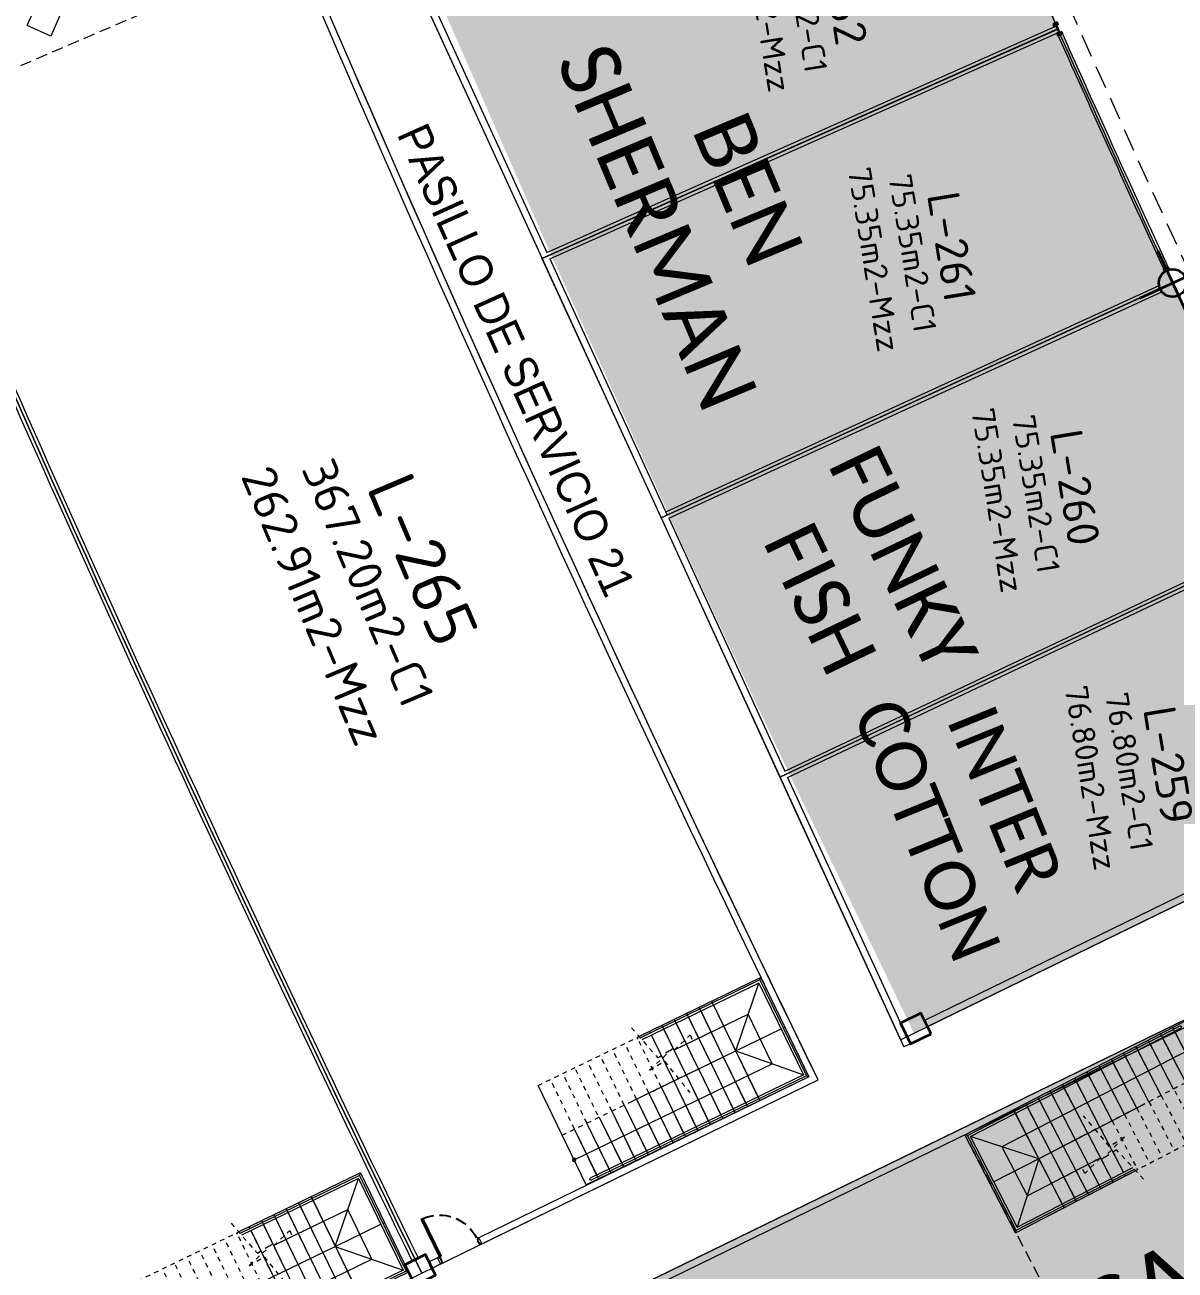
# Model space of a CAD drawing. Header units: metres. Extents: x 2 to 659295185, y -28 to 1124222152.
# Drawn here: x 655478.48 to 655503.52, y 1126261.32 to 1126288.43 of the extents above; entities that cross this region are included whole.
import ezdxf
from ezdxf.enums import TextEntityAlignment as Align

# ---------------------------------------------------------------- set-up
doc = ezdxf.new("R2010")
doc.units = ezdxf.units.M
doc.header["$MEASUREMENT"] = 0
for name, pattern in [('CCSM_C1_CUERPO CK$0$HIDDEN', [0.375, 0.25, -0.125]), ('CCSM_C1_CUERPO NS$0$CONTINUA', [0]), ('CCSM_C1_CUERPO NS$0$HIDDEN', [0.375, 0.25, -0.125]), ('CCSM_C1_CUERPO NS$0$HIDDEN2', [0.1875, 0.125, -0.0625]), ('CCSM_C1_CUERPO QR$0$HIDDEN', [0.375, 0.25, -0.125]), ('CONTINUA', [0]), ('DASHDOT', [1, 0.5, -0.25, 0, -0.25]), ('DASHED', [0.75, 0.5, -0.25]), ('HIDDEN', [0.375, 0.25, -0.125])]:
    doc.linetypes.add(name, pattern=pattern)
doc.layers.get('0').update_dxf_attribs({"linetype": 'CONTINUOUS'})
for name, color, linetype in [('CCSM_C1_CUERPO BJ$0$A-LOCAL ID', 7, 'CONTINUOUS'), ('CCSM_C1_CUERPO BJ$0$ID_Nº LOCAL', 7, 'CONTINUOUS'), ('CCSM_C1_CUERPO NS$0$A-FRENTE DE LOCAL', 4, 'CONTINUOUS'), ('CCSM_C1_CUERPO NS$0$A-LOCAL ID', 7, 'CONTINUOUS'), ('CCSM_C1_CUERPO NS$0$A-MARCOS LOCALES', 4, 'CONTINUOUS'), ('CCSM_C1_CUERPO NS$0$a-mobiliario', 8, 'CCSM_C1_CUERPO NS$0$HIDDEN2'), ('CCSM_C1_CUERPO NS$0$A-PARED', 2, 'CCSM_C1_CUERPO NS$0$CONTINUA'), ('CCSM_C1_CUERPO NS$0$A-PUERTA', 5, 'CCSM_C1_CUERPO NS$0$CONTINUA'), ('CCSM_C1_CUERPO NS$0$ID_AREA EXACTA', 7, 'CONTINUOUS'), ('CCSM_C1_CUERPO NS$0$ID_Nº LOCAL', 7, 'CONTINUOUS'), ('CCSM_C1_CUERPO NS$0$ID_RUBRO', 7, 'CONTINUOUS'), ('CCSM_C1_CUERPO QR$0$A_PROYECCION', 5, 'CONTINUOUS'), ('CCSM_XREF KIOSKOSE$0$Kiosco General', 154, 'CONTINUOUS')]:
    doc.layers.add(name, color=color, linetype=linetype)
doc.layers.add('CCSM_C1_CUERPO NS$0$A-AREAS COMERCIALES', color=151, linetype='CONTINUOUS', plot=False)
for name, color, linetype, lineweight in [('CCSM_XREF ESTRUCTURA15$0$E-CA-COLUMNA', 2, 'CONTINUOUS', 35), ('CCSM_XREF ESTRUCTURA15$0$E-CS-COLUMNA', 2, 'CONTINUOUS', 35), ('LOCALES ASIGNADOS', 41, 'DASHDOT', 0), ('NOMBRES LOCATARIOS', 7, 'CONTINUA', 0), ('XREF ESCALERAS', 252, 'CONTINUOUS', 0)]:
    doc.layers.add(name, color=color, linetype=linetype, lineweight=lineweight)
doc.styles.add('CCSM_C1_CUERPO BJ$0$ROMANS', font='romans__.ttf')
doc.styles.add('CCSM_C1_CUERPO BJ$0$sigo', font='arial.ttf', dxfattribs={"width": 0.9})
doc.styles.add('CCSM_C1_CUERPO NS$0$ROMANS', font='romans__.ttf')
doc.styles.get("Standard").update_dxf_attribs({"font": 'tahoma.ttf'})
doc.styles.add('XX', font='')
doc.styles.get('XX').set_extended_font_data('Arial Black')

# ---------------------------------------------------------------- blocks, each defined once
blk = doc.blocks.new('CCSM_C1_CUERPO NS$0$MARCO-PARED')
for points in [[(-0.14, 0.05), (-0.09, 0.05), (-0.09, -0.05), (-0.14, -0.05)], [(-0.135, 0.045), (-0.095, 0.045), (-0.095, -0.045), (-0.135, -0.045)], [(-0.075, 0.05), (-0.075, 0.045), (-0.085, 0.045), (-0.085, 0), (0.085, 0), (0.085, 0.045), (0.075, 0.045), (0.075, 0.05), (0.09, 0.05), (0.09, -0.005), (-0.09, -0.005), (-0.09, 0.05)], [(0.14, 0.05), (0.09, 0.05), (0.09, -0.05), (0.14, -0.05)], [(0.135, 0.045), (0.095, 0.045), (0.095, -0.045), (0.135, -0.045)]]:
    blk.add_lwpolyline(points, close=True)
blk = doc.blocks.new('CCSM_C1_CUERPO NS$0$MARCO LOCAL-COLUMNA')
for points in [[(-0.05, -0.05), (-0.05, 0), (0.05, 0), (0.05, -0.05)], [(-0.045, -0.045), (-0.045, -0.005), (0.045, -0.005), (0.045, -0.045)]]:
    blk.add_lwpolyline(points, close=True)
blk = doc.blocks.new('CCSM_C1_CUERPO NS$0$P.Der 100.15')
for p, q in [((-0.045, 0.91), (-0.085, 0.91)), ((-0.085, 0), (-0.085, 0.91)), ((-0.045, 0.91), (-0.045, 0)), ((-0.985, -0.015), (-0.985, 0)), ((-0.985, 0), (-0.96, 0)), ((-0.96, 0), (-0.96, -0.045)), ((-0.04, 0), (-0.04, -0.045)), ((-0.015, 0), (-0.04, 0)), ((-0.015, -0.015), (-0.015, 0)), ((-1, -0.015), (-0.985, -0.015)), ((-1, -0.135), (-0.985, -0.135)), ((-0.985, -0.135), (-0.985, -0.15)), ((-0.985, -0.15), (-0.96, -0.15)), ((-0.96, -0.045), (-0.95, -0.045)), ((-0.95, -0.045), (-0.96, -0.15)), ((-0.045, 0), (-0.085, 0)), ((-0.05, -0.045), (-0.04, -0.15)), ((-0.04, -0.045), (-0.05, -0.045)), ((-0.015, -0.15), (-0.04, -0.15)), ((0, -0.015), (-0.015, -0.015)), ((0, -0.135), (-0.015, -0.135)), ((-0.015, -0.135), (-0.015, -0.15))]:
    blk.add_line(p, q)
at = {"color": 8, "linetype": 'CCSM_C1_CUERPO NS$0$HIDDEN'}
blk.add_arc((-0.045, 0), 0.91, 92.5193, 180, dxfattribs=at)
blk = doc.blocks.new('CCSM_C1_CUERPO NS$0$IDENT LOCAL')
at = {"style": 'CCSM_C1_CUERPO NS$0$ROMANS'}
for tag, height, p in [('NºLOCAL', 0.7, (0, 2.404)), ('AREA-EXACTA', 0.5, (0, 1.7)), ('RUBRO', 0.35, (0, 0.85)), ('USO', 0.35, (0, 0))]:
    blk.add_attdef(tag, text='', height=height, dxfattribs=at).set_placement(p, align=Align.BOTTOM_CENTER)
blk = doc.blocks.new('CCSM_XREF ESTRUCTURA15$0$CCSM_COLUM REDONDA')
at = {"color": 5}
for p, q in [((0, 0.774), (0, -0.774)), ((-0.789, 0), (0.789, 0))]:
    blk.add_line(p, q, dxfattribs=at)
blk.add_circle((0, 0), 0.3)
blk = doc.blocks.new('CCSM_XREF ESTRUCTURA15$0$CCSM_COLUMNA REC')
at = {"layer": 'CCSM_XREF ESTRUCTURA15$0$E-CA-COLUMNA'}
blk.add_lwpolyline([(-0.25, -0.25), (0.25, -0.25), (0.25, 0.25), (-0.25, 0.25)], close=True, dxfattribs=at)
blk = doc.blocks.new('CCSM_C1_CUERPO BJ$0$IDENT LOCAL')
at = {"style": 'CCSM_C1_CUERPO BJ$0$ROMANS'}
for tag, height, p in [('AREA-EXACTA', 0.5, (0.587, 0.096)), ('NºLOCAL', 0.7, (1.17, 0.119)), ('RUBRO', 0.35, (0, 0)), ('USO', 0.35, (-0.587, -0.096))]:
    blk.add_attdef(tag, text='', height=height, rotation=279.3085, dxfattribs=at).set_placement(p, align=Align.BOTTOM_CENTER)
blk = doc.blocks.new('stairs3')
for p, q in [((655563.519, 1126395.991), (655562.335, 1126395.797)), ((655563.519, 1126395.991), (655562.335, 1126395.797)), ((655563.103, 1126391.667), (655565.383, 1126392.04))]:
    blk.add_line(p, q)
at = {"layer": 'XREF ESCALERAS'}
for p, q in [((655564.703, 1126396.185), (655563.519, 1126395.991)), ((655564.703, 1126396.185), (655563.519, 1126395.991)), ((655565.575, 1126390.866), (655564.703, 1126396.185)), ((655565.575, 1126390.866), (655564.703, 1126396.185)), ((655564.752, 1126395.889), (655563.568, 1126395.695)), ((655564.663, 1126395.874), (655563.568, 1126395.695)), ((655564.111, 1126396.088), (655564.887, 1126391.356)), ((655565.472, 1126390.94), (655564.637, 1126396.034)), ((655565.529, 1126390.899), (655564.686, 1126396.041)), ((655564.752, 1126395.889), (655564.712, 1126395.882)), ((655564.8, 1126395.593), (655563.616, 1126395.399)), ((655564.711, 1126395.578), (655563.616, 1126395.399)), ((655564.8, 1126395.593), (655564.761, 1126395.586)), ((655563.665, 1126395.103), (655564.849, 1126395.297)), ((655563.665, 1126395.103), (655564.76, 1126395.282)), ((655564.809, 1126395.29), (655564.849, 1126395.297)), ((655563.713, 1126394.807), (655564.897, 1126395.001)), ((655563.713, 1126394.807), (655564.808, 1126394.986)), ((655564.858, 1126394.994), (655564.897, 1126395.001)), ((655563.762, 1126394.511), (655564.946, 1126394.705)), ((655563.762, 1126394.511), (655564.857, 1126394.69)), ((655564.906, 1126394.698), (655564.946, 1126394.705)), ((655563.785, 1126394.367), (655564.198, 1126391.846)), ((655563.81, 1126394.215), (655564.994, 1126394.409)), ((655563.81, 1126394.215), (655564.906, 1126394.394)), ((655564.955, 1126394.402), (655564.994, 1126394.409)), ((655563.859, 1126393.919), (655565.043, 1126394.113)), ((655563.859, 1126393.919), (655564.954, 1126394.098)), ((655565.003, 1126394.106), (655565.043, 1126394.113)), ((655563.907, 1126393.622), (655565.091, 1126393.817)), ((655563.907, 1126393.622), (655565.003, 1126393.802)), ((655565.052, 1126393.81), (655565.091, 1126393.817)), ((655562.762, 1126393.435), (655562.723, 1126393.428)), ((655563.956, 1126393.326), (655565.14, 1126393.521)), ((655563.956, 1126393.326), (655565.051, 1126393.506)), ((655565.1, 1126393.514), (655565.14, 1126393.521)), ((655563.207, 1126390.478), (655562.73, 1126393.384)), ((655563.24, 1126390.524), (655562.772, 1126393.38)), ((655562.811, 1126393.139), (655562.772, 1126393.132)), ((655563.281, 1126390.581), (655562.823, 1126393.374)), ((655563.956, 1126393.326), (655562.86, 1126393.147)), ((655564.004, 1126393.03), (655565.188, 1126393.224)), ((655564.004, 1126393.03), (655565.1, 1126393.21)), ((655565.149, 1126393.218), (655565.188, 1126393.224)), ((655563.207, 1126390.478), (655562.787, 1126393.04)), ((655564.004, 1126393.03), (655562.82, 1126392.836)), ((655564.004, 1126393.03), (655562.909, 1126392.851)), ((655563.703, 1126391.159), (655563.412, 1126392.933)), ((655564.026, 1126392.897), (655564.198, 1126391.846)), ((655564.053, 1126392.734), (655565.237, 1126392.928)), ((655564.053, 1126392.734), (655565.148, 1126392.914)), ((655565.198, 1126392.922), (655565.237, 1126392.928)), ((655562.86, 1126392.843), (655562.82, 1126392.836)), ((655564.053, 1126392.734), (655562.869, 1126392.54)), ((655564.053, 1126392.734), (655562.957, 1126392.555)), ((655564.101, 1126392.438), (655565.286, 1126392.632)), ((655564.101, 1126392.438), (655565.197, 1126392.618)), ((655565.246, 1126392.626), (655565.286, 1126392.632)), ((655562.908, 1126392.547), (655562.869, 1126392.54)), ((655564.101, 1126392.438), (655562.917, 1126392.244)), ((655564.101, 1126392.438), (655563.006, 1126392.259)), ((655564.15, 1126392.142), (655565.334, 1126392.336)), ((655564.15, 1126392.142), (655565.245, 1126392.322)), ((655565.295, 1126392.33), (655565.334, 1126392.336)), ((655562.957, 1126392.251), (655562.917, 1126392.244)), ((655564.15, 1126392.142), (655562.966, 1126391.948)), ((655564.15, 1126392.142), (655563.054, 1126391.963)), ((655563.005, 1126391.955), (655562.966, 1126391.948)), ((655563.014, 1126391.652), (655565.383, 1126392.04)), ((655563.103, 1126391.667), (655565.294, 1126392.026)), ((655564.198, 1126391.846), (655563.282, 1126390.581)), ((655564.198, 1126391.846), (655565.471, 1126390.94)), ((655564.198, 1126391.846), (655564.376, 1126390.761)), ((655565.343, 1126392.034), (655565.383, 1126392.04)), ((655563.014, 1126391.652), (655563.054, 1126391.659)), ((655564.887, 1126391.356), (655563.703, 1126391.162)), ((655563.207, 1126390.478), (655565.575, 1126390.866)), ((655563.207, 1126390.478), (655565.575, 1126390.866)), ((655563.24, 1126390.524), (655565.529, 1126390.899)), ((655563.281, 1126390.581), (655565.472, 1126390.94)), ((655564.384, 1126390.711), (655564.391, 1126390.672)), ((655564.384, 1126390.711), (655564.391, 1126390.672)), ((655565.529, 1126390.899), (655565.575, 1126390.866)), ((655563.24, 1126390.524), (655563.207, 1126390.478))]:
    blk.add_line(p, q, dxfattribs=at)
at = {"layer": 'XREF ESCALERAS', "linetype": 'HIDDEN', "ltscale": 0.02}
for p, q in [((655563.519, 1126395.991), (655562.335, 1126395.797)), ((655562.335, 1126395.797), (655562.73, 1126393.384)), ((655563.568, 1126395.695), (655562.383, 1126395.501)), ((655563.616, 1126395.399), (655562.432, 1126395.205)), ((655563.616, 1126395.103), (655562.432, 1126394.909)), ((655563.713, 1126394.807), (655562.529, 1126394.613)), ((655563.762, 1126394.511), (655562.577, 1126394.317)), ((655563.81, 1126394.215), (655562.626, 1126394.02)), ((655563.859, 1126393.919), (655562.674, 1126393.724))]:
    blk.add_line(p, q, dxfattribs=at)
at = {"layer": 'XREF ESCALERAS', "linetype": 'CCSM_C1_CUERPO CK$0$HIDDEN', "ltscale": 0.02}
for p, q in [((655563.519, 1126395.991), (655563.785, 1126394.367)), ((655563.519, 1126395.991), (655564.026, 1126392.897)), ((655563.907, 1126393.622), (655562.723, 1126393.428)), ((655562.787, 1126393.04), (655562.73, 1126393.384)), ((655563.956, 1126393.326), (655562.772, 1126393.132))]:
    blk.add_line(p, q, dxfattribs=at)
for points in [[(655562.479, 1126393.412), (655563.342, 1126393.318), (655563.365, 1126392.919), (655563.46, 1126393.624), (655563.491, 1126393.243), (655564.362, 1126393.185)], [(655563.606, 1126391.749), (655563.412, 1126392.933), (655563.342, 1126392.457), (655563.486, 1126392.485)]]:
    blk.add_lwpolyline(points, dxfattribs=at)
at = {"layer": 'XREF ESCALERAS'}
blk.add_circle((655564.111, 1126396.088), 0.0379, dxfattribs=at)
blk.add_arc((655564.662, 1126396.031), 0.0258, 22.8201, 174.2948, dxfattribs=at)

msp = doc.modelspace()

# ---------------------------------------------------------------- hatches: boundary and pattern name
at = {"layer": 'LOCALES ASIGNADOS'}
h = msp.add_hatch(color=256, dxfattribs=at)
edge = h.paths.add_edge_path()
edge.add_arc((219491.1056, 1054914.3756), 441878.9229, 9.308049718, 9.309563548, ccw=False)
edge.add_line((655551.8097, 1126384.9626), (655564.5398, 1126387.0492))
edge.add_line((655564.5398, 1126387.0492), (655562.5867, 1126398.9652))
edge.add_line((655562.5867, 1126398.9652), (655552.3922, 1126397.2942))
edge.add_line((655552.3922, 1126397.2942), (655552.4569, 1126396.8995))
edge.add_line((655552.4569, 1126396.8995), (655549.9212, 1126396.4839))
h = msp.add_hatch(color=256, dxfattribs=at)
h.dxf.hatch_style = 1
h.paths.add_polyline_path([(655498.5308, 1126293.9042), (655487.4452, 1126289.1211), (655489.9353, 1126283.4328), (655492.4963, 1126277.7768), (655503.4699, 1126282.8152)])
h = msp.add_hatch(color=256, dxfattribs=at)
h.dxf.hatch_style = 1
h.paths.add_polyline_path([(655503.4642, 1126282.8155), (655492.4928, 1126277.7725), (655493.7963, 1126274.9552), (655495.1162, 1126272.1455), (655506.0351, 1126277.3129)])
for points in [[(655506.0351, 1126277.3129), (655495.1162, 1126272.1455), (655497.8373, 1126266.4818), (655508.7273, 1126271.7907)], [(655509.7191, 1126269.6885), (655491.0294, 1126260.5773), (655495.6814, 1126251.4749), (655514.1088, 1126260.9918)]]:
    msp.add_hatch(color=256, dxfattribs=at).paths.add_polyline_path(points)

# ---------------------------------------------------------------- linework, layer by layer
at = {"layer": 'CCSM_C1_CUERPO NS$0$A-AREAS COMERCIALES', "lineweight": 5}
for points in [[(655487.1236, 1126261.2568), (655495.752, 1126265.4652, -0.0176781), (655480.1434, 1126300.5818, -0.0000026), (655471.635, 1126296.0281, 0.0173463)], [(655487.1237, 1126261.2566, -0.017346), (655471.635, 1126296.0281, 0.0000021), (655460.8734, 1126290.2684, 0.013291), (655476.3378, 1126255.9966)], [(655494.9205, 1126272.0558), (655506.0351, 1126277.3129, -0.0028915), (655503.4699, 1126282.8152), (655492.3317, 1126277.7006)]]:
    msp.add_lwpolyline(points, format="xyb", close=True, dxfattribs=at)
msp.add_lwpolyline([(655500.969, 1126288.3457), (655498.5322, 1126293.9048), (655487.1522, 1126288.9947), (655489.7423, 1126283.3469), (655500.9696, 1126288.3445)], dxfattribs=at)
for points in [[(655492.3317, 1126277.7006), (655503.4699, 1126282.8152, -0.002891), (655500.969, 1126288.3457), (655489.7394, 1126283.3456), (655492.3317, 1126277.7006)], [(655497.5427, 1126266.3381), (655507.0074, 1126270.9521), (655508.6957, 1126271.7752, -0.0007437), (655506.0351, 1126277.3129), (655494.9205, 1126272.0558), (655497.5427, 1126266.3381)]]:
    msp.add_lwpolyline(points, format="xyb", dxfattribs=at)
msp.add_lwpolyline([(655509.7191, 1126269.6885), (655491.0294, 1126260.5773), (655495.4974, 1126251.8311), (655495.6808, 1126251.4761), (655502.7456, 1126255.1239), (655503.4462, 1126255.4865), (655514.1082, 1126260.993)], close=True, dxfattribs=at)
at = {"layer": 'CCSM_C1_CUERPO NS$0$A-FRENTE DE LOCAL', "lineweight": 5}
for centre, radius, start, end in [((655979.8887, 1126501.5913), 524.1997, 204.01698, 204.626793), ((655979.8883, 1126501.5911), 524.2993, 204.016975, 204.626796)]:
    msp.add_arc(centre, radius, start, end, dxfattribs=at)
at = {"layer": 'CCSM_C1_CUERPO NS$0$a-mobiliario', "linetype": 'Continuous', "lineweight": 5}
msp.add_lwpolyline([(655478.7575, 1126288.9302), (655479.2696, 1126288.7036), (655479.043, 1126288.1915), (655478.5309, 1126288.4181)], close=True, dxfattribs=at)
at = {"layer": 'CCSM_C1_CUERPO NS$0$A-PARED', "linetype": 'Continuous', "lineweight": 5}
for p, q in [((655487.3989, 1126288.8165), (655489.848, 1126283.4761)), ((655489.9106, 1126283.3398), (655492.468, 1126277.7632)), ((655492.4993, 1126277.6951), (655495.0259, 1126272.1858)), ((655495.0884, 1126272.0494), (655497.542, 1126266.6993)), ((655497.7612, 1126266.2499), (655497.6141, 1126266.1824))]:
    msp.add_line(p, q, dxfattribs=at)
at = {"layer": 'CCSM_C1_CUERPO NS$0$A-PARED', "lineweight": 5}
for p, q in [((655489.7423, 1126283.3469), (655500.969, 1126288.3457)), ((655489.848, 1126283.4761), (655500.9385, 1126288.4142)), ((655489.9106, 1126283.3398), (655500.9995, 1126288.2772)), ((655500.9385, 1126288.4142), (655500.9995, 1126288.2772)), ((655492.3317, 1126277.7006), (655503.206, 1126282.694)), ((655492.4368, 1126277.8314), (655503.1747, 1126282.7621)), ((655492.4993, 1126277.6951), (655503.2373, 1126282.6258)), ((655495.0259, 1126272.1858), (655506.003, 1126277.3807)), ((655495.0884, 1126272.0494), (655506.0672, 1126277.2451)), ((655509.8303, 1126269.5758), (655491.2324, 1126260.5095)), ((655507.891, 1126268.7973), (655491.0294, 1126260.5773)), ((655488.3634, 1126262.0301), (655488.4299, 1126261.8937))]:
    msp.add_line(p, q, dxfattribs=at)
msp.add_lwpolyline([(655480.0104, 1126300.5106, 0.017595), (655495.5513, 1126265.5342), (655488.3634, 1126262.0301), (655488.4291, 1126261.8953), (655495.7519, 1126265.4651, -0.0164941), (655481.2233, 1126297.9333)], format="xyb", dxfattribs=at)
at = {"layer": 'CCSM_C1_CUERPO NS$0$A-PARED', "linetype": 'Continuous', "lineweight": 5}
msp.add_lwpolyline([(655483.0502, 1126298.6817), (655486.8959, 1126289.5535), (655497.6141, 1126266.1824)], dxfattribs=at)
for points in [[(655487.0478, 1126261.5834, -0.0113383), (655476.664, 1126284.1966, -0.0113383)], [(655476.5263, 1126284.1371, 0.0113382), (655486.9129, 1126261.5177)]]:
    msp.add_lwpolyline(points, format="xyb", dxfattribs=at)
at = {"layer": 'CCSM_C1_CUERPO NS$0$A-PARED', "lineweight": 5}
for points in [[(655506.8068, 1126271.0212), (655498.0682, 1126266.7612), (655498.1339, 1126266.6264), (655506.8726, 1126270.8864), (655507.0913, 1126270.4377)], [(655487.3474, 1126261.3679), (655487.5306, 1126261.4572), (655487.4649, 1126261.5921), (655487.2817, 1126261.5028)]]:
    msp.add_lwpolyline(points, dxfattribs=at)
at = {"layer": 'CCSM_C1_CUERPO QR$0$A_PROYECCION', "linetype": 'CCSM_C1_CUERPO QR$0$HIDDEN', "lineweight": 5}
for p, q in [((655484.4711, 1126290.1557), (655452.7168, 1126276.5134)), ((655503.5127, 1126255.5212), (655498.9475, 1126264.2705))]:
    msp.add_line(p, q, dxfattribs=at)
at = {"layer": 'CCSM_XREF KIOSKOSE$0$Kiosco General', "linetype": 'DASHED', "lineweight": 5}
msp.add_lwpolyline([(655532.11, 1126229.7999), (655541.6838, 1126235.6124, -0.0113914), (655530.016, 1126255.8495, -0.0501371), (655511.9768, 1126299.2701), (655499.0751, 1126293.7034, 0.0342909), (655532.1077, 1126229.7986, -0.000523)], format="xyb", close=True, dxfattribs=at)

# ---------------------------------------------------------------- block references
at = {"layer": 'CCSM_C1_CUERPO BJ$0$A-LOCAL ID', "lineweight": 5}
ref = msp.add_blockref('CCSM_C1_CUERPO BJ$0$IDENT LOCAL', (655487.5462, 1126280.4041), dxfattribs=dict(at, xscale=0.9000000000404411, yscale=0.9000000000404411, zscale=0.9000000000404411, rotation=294.2218676106415))
ref.add_attrib('NºLOCAL', 'PASILLO DE SERVICIO 21', dxfattribs={"layer": 'CCSM_C1_CUERPO BJ$0$ID_Nº LOCAL', "height": 0.72, "rotation": 294.22187, "style": 'CCSM_C1_CUERPO BJ$0$sigo', "width": 0.9}).set_placement((655488.6542, 1126280.9026), align=Align.BOTTOM_CENTER)
at = {"layer": 'CCSM_C1_CUERPO NS$0$A-LOCAL ID', "lineweight": 5}
ref = msp.add_blockref('CCSM_C1_CUERPO NS$0$IDENT LOCAL', (655493.3594, 1126288.7827), dxfattribs=dict(at, rotation=279.3084512535203))
ref.add_attrib('AREA-EXACTA', '75.80m2-C1', dxfattribs={"layer": 'CCSM_C1_CUERPO NS$0$ID_AREA EXACTA', "height": 0.5, "rotation": 279.30845, "style": 'CCSM_C1_CUERPO NS$0$ROMANS'}).set_placement((655495.037, 1126289.0576), align=Align.BOTTOM_CENTER)
ref.add_attrib('RUBRO', '75.80m2-Mzz', dxfattribs={"layer": 'CCSM_C1_CUERPO NS$0$ID_RUBRO', "height": 0.5, "rotation": 279.30845, "style": 'CCSM_C1_CUERPO NS$0$ROMANS'}).set_placement((655494.1982, 1126288.9202), align=Align.BOTTOM_CENTER)
ref.add_attrib('NºLOCAL', 'L-262', dxfattribs={"layer": 'CCSM_C1_CUERPO NS$0$ID_Nº LOCAL', "height": 0.7, "rotation": 279.30845, "style": 'CCSM_C1_CUERPO NS$0$ROMANS'}).set_placement((655495.732, 1126289.1715), align=Align.BOTTOM_CENTER)
ref = msp.add_blockref('CCSM_C1_CUERPO NS$0$IDENT LOCAL', (655495.7353, 1126283.1246), dxfattribs=dict(at, rotation=279.3084512535203))
ref.add_attrib('AREA-EXACTA', '75.35m2-C1', dxfattribs={"layer": 'CCSM_C1_CUERPO NS$0$ID_AREA EXACTA', "height": 0.5, "rotation": 279.30845, "style": 'CCSM_C1_CUERPO NS$0$ROMANS'}).set_placement((655497.4129, 1126283.3996), align=Align.BOTTOM_CENTER)
ref.add_attrib('RUBRO', '75.35m2-Mzz', dxfattribs={"layer": 'CCSM_C1_CUERPO NS$0$ID_RUBRO', "height": 0.5, "rotation": 279.30845, "style": 'CCSM_C1_CUERPO NS$0$ROMANS'}).set_placement((655496.5741, 1126283.2621), align=Align.BOTTOM_CENTER)
ref.add_attrib('NºLOCAL', 'L-261', dxfattribs={"layer": 'CCSM_C1_CUERPO NS$0$ID_Nº LOCAL', "height": 0.7, "rotation": 279.30845, "style": 'CCSM_C1_CUERPO NS$0$ROMANS'}).set_placement((655498.1079, 1126283.5135), align=Align.BOTTOM_CENTER)
ref = msp.add_blockref('CCSM_C1_CUERPO NS$0$IDENT LOCAL', (655498.4241, 1126277.8823), dxfattribs=dict(at, rotation=279.3084512535203))
ref.add_attrib('AREA-EXACTA', '75.35m2-C1', dxfattribs={"layer": 'CCSM_C1_CUERPO NS$0$ID_AREA EXACTA', "height": 0.5, "rotation": 279.30845, "style": 'CCSM_C1_CUERPO NS$0$ROMANS'}).set_placement((655500.1017, 1126278.1573), align=Align.BOTTOM_CENTER)
ref.add_attrib('RUBRO', '75.35m2-Mzz', dxfattribs={"layer": 'CCSM_C1_CUERPO NS$0$ID_RUBRO', "height": 0.5, "rotation": 279.30845, "style": 'CCSM_C1_CUERPO NS$0$ROMANS'}).set_placement((655499.2629, 1126278.0198), align=Align.BOTTOM_CENTER)
ref.add_attrib('NºLOCAL', 'L-260', dxfattribs={"layer": 'CCSM_C1_CUERPO NS$0$ID_Nº LOCAL', "height": 0.7, "rotation": 279.30845, "style": 'CCSM_C1_CUERPO NS$0$ROMANS'}).set_placement((655500.7966, 1126278.2712), align=Align.BOTTOM_CENTER)
ref = msp.add_blockref('CCSM_C1_CUERPO NS$0$IDENT LOCAL', (655483.0509, 1126275.0576), dxfattribs=dict(at, xscale=1.500000000092919, yscale=1.500000000092919, zscale=1.500000000092919, rotation=292.9696889236185))
ref.add_attrib('AREA-EXACTA', '367.20m2-C1', dxfattribs={"layer": 'CCSM_C1_CUERPO NS$0$ID_AREA EXACTA', "height": 0.75, "rotation": 292.96969, "style": 'CCSM_C1_CUERPO NS$0$ROMANS'}).set_placement((655485.3987, 1126276.0527), align=Align.BOTTOM_CENTER)
ref.add_attrib('RUBRO', '262.91m2-Mzz', dxfattribs={"layer": 'CCSM_C1_CUERPO NS$0$ID_RUBRO', "height": 0.75, "rotation": 292.96969, "style": 'CCSM_C1_CUERPO NS$0$ROMANS'}).set_placement((655484.2248, 1126275.5552), align=Align.BOTTOM_CENTER)
ref.add_attrib('NºLOCAL', 'L-265', dxfattribs={"layer": 'CCSM_C1_CUERPO NS$0$ID_Nº LOCAL', "height": 1.05, "rotation": 292.96969, "style": 'CCSM_C1_CUERPO NS$0$ROMANS'}).set_placement((655486.3712, 1126276.4649), align=Align.BOTTOM_CENTER)
ref = msp.add_blockref('CCSM_C1_CUERPO NS$0$IDENT LOCAL', (655500.4548, 1126271.8381), dxfattribs=dict(at, rotation=279.3084512535203))
ref.add_attrib('AREA-EXACTA', '76.80m2-C1', dxfattribs={"layer": 'CCSM_C1_CUERPO NS$0$ID_AREA EXACTA', "height": 0.5, "rotation": 279.30845, "style": 'CCSM_C1_CUERPO NS$0$ROMANS'}).set_placement((655502.1324, 1126272.1131), align=Align.BOTTOM_CENTER)
ref.add_attrib('RUBRO', '76.80m2-Mzz', dxfattribs={"layer": 'CCSM_C1_CUERPO NS$0$ID_RUBRO', "height": 0.5, "rotation": 279.30845, "style": 'CCSM_C1_CUERPO NS$0$ROMANS'}).set_placement((655501.2936, 1126271.9756), align=Align.BOTTOM_CENTER)
ref.add_attrib('NºLOCAL', 'L-259', dxfattribs={"layer": 'CCSM_C1_CUERPO NS$0$ID_Nº LOCAL', "height": 0.7, "rotation": 279.30845, "style": 'CCSM_C1_CUERPO NS$0$ROMANS'}).set_placement((655502.8274, 1126272.227), align=Align.BOTTOM_CENTER)
at = {"layer": 'CCSM_C1_CUERPO NS$0$A-MARCOS LOCALES', "lineweight": 5}
for name, p, rotation in [('CCSM_C1_CUERPO NS$0$MARCO-PARED', (655500.969, 1126288.3457), 113.9950913556154), ('CCSM_C1_CUERPO NS$0$MARCO LOCAL-COLUMNA', (655503.324, 1126283.1333), 24.64378100374449)]:
    msp.add_blockref(name, p, dxfattribs=dict(at, rotation=rotation))
at = {"layer": 'CCSM_C1_CUERPO NS$0$A-PUERTA', "lineweight": 5, "xscale": -1, "rotation": 25.98938963952088}
msp.add_blockref('CCSM_C1_CUERPO NS$0$P.Der 100.15', (655487.4649, 1126261.5921), dxfattribs=at)
at = {"layer": 'CCSM_XREF ESTRUCTURA15$0$E-CS-COLUMNA', "lineweight": 5}
for name, p, rotation in [('CCSM_XREF ESTRUCTURA15$0$CCSM_COLUM REDONDA', (655503.4699, 1126282.8152), 24.6858957165073), ('CCSM_XREF ESTRUCTURA15$0$CCSM_COLUMNA REC', (655497.8763, 1126266.5842), 115.9991515131953), ('CCSM_XREF ESTRUCTURA15$0$CCSM_COLUMNA REC', (655487.0898, 1126261.3258), 25.98910608864228)]:
    msp.add_blockref(name, p, dxfattribs=dict(at, rotation=rotation))
at = {"layer": 'XREF ESCALERAS', "xscale": -1}
for p, rotation in [((1198616.4153, 2310977.4547), 125.1716870048614), ((142555.9654, -71822.5807), 306.6228988148997), ((1198607.6982, 2310973.2), 125.1716870048614)]:
    msp.add_blockref('stairs3', p, dxfattribs=dict(at, rotation=rotation))

# ---------------------------------------------------------------- texts
at = {"layer": 'NOMBRES LOCATARIOS', "attachment_point": 2, "style": 'XX'}
for s, width, insert, char_height, rotation in [('{\\fCalibri|b0|i0|c0|p34;\\C7;BEN  \\PSHERMAN}', 12.716055, (655494.8216, 1126285.1059), 1.283695, 292.6973), ('{\\fCalibri|b0|i0|c0|p34;\\C7;INTER\\PCOTTON}', 3.970835, (655500.3372, 1126271.8039), 1.1, 292.13206), ('{\\fCalibri|b0|i0|c0|p34;\\C7;KERSA}', 12.716055, (655500.8646, 1126260.6173), 1.5, 27.59442)]:
    msp.add_mtext_dynamic_manual_height_columns(s, width=width, gutter_width=25, heights=[0], dxfattribs=dict(at, insert=insert, char_height=char_height, rotation=rotation))
at = {"layer": 'NOMBRES LOCATARIOS', "insert": (655498.1444, 1126277.0698), "char_height": 1.2, "width": 6.118162, "attachment_point": 2, "rotation": 295.67013}
msp.add_mtext('{\\fCalibri|b0|i0|c0|p34;FUNKY FISH}', dxfattribs=at)

doc.saveas('drawing.dxf')
